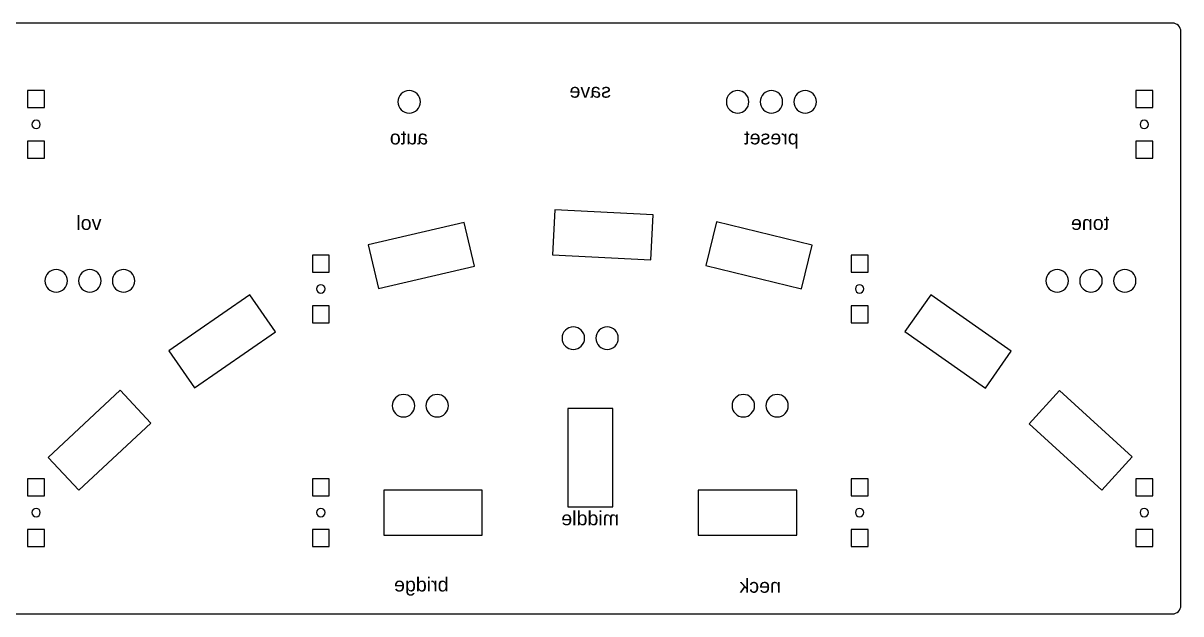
# Model space of a CAD drawing. Header units: millimetres. Extents: x -118 to 1276, y -40 to 612.
# Drawn here: x 863.9 to 1275.5, y -39.6 to 170.4 of the extents above; entities that cross this region are included whole.
import ezdxf
from ezdxf.enums import TextEntityAlignment as Align

# ---------------------------------------------------------------- set-up
doc = ezdxf.new("R2010")
doc.units = ezdxf.units.MM
doc.layers.add('Holes', color=1, linetype='Continuous')
doc.layers.add('text', color=5, linetype='Continuous')
doc.styles.get("Standard").update_dxf_attribs({"font": 'Arial.ttf'})

# ---------------------------------------------------------------- blocks, each defined once
blk = doc.blocks.new('footswitch')
blk.add_lwpolyline([(-22, -8), (-22, 8), (13, 8), (13, -8)], close=True)
blk = doc.blocks.new('Square hole unit')
for points in [[(-3, 6), (-3, 12), (3, 12), (3, 6)], [(-3, -12), (-3, -6), (3, -6), (3, -12)]]:
    blk.add_lwpolyline(points, close=True)
blk.add_circle((0, 0), 1.5)
blk = doc.blocks.new('Top Panel')
blk.add_lwpolyline([(0, -102), (0, 102, -0.414214), (3, 105), (417, 105, -0.414214), (420, 102), (420, -102, -0.414214), (417, -105), (3, -105, -0.414214)], format="xyb", close=True)
at = {"layer": 'Holes'}
for centre in [(133.58, 77), (145.58, 77), (157.58, 77), (274.39, 77), (19.95, 13.39), (31.95, 13.39), (43.95, 13.39), (375.89, 13.39), (387.89, 13.39), (399.89, 13.39), (204, -7), (216, -7), (143.56, -31), (155.56, -31), (264.38, -31), (276.38, -31)]:
    blk.add_circle(centre, 4, dxfattribs=at)
for name, p in [('Square hole unit', (13, 69.01)), ('Square hole unit', (407, 69.01)), ('Square hole unit', (114.23, 10.51)), ('Square hole unit', (305.77, 10.51)), ('Square hole unit', (13, -69)), ('Square hole unit', (114.23, -69)), ('Square hole unit', (305.77, -69)), ('footswitch', (270.38, -69))]:
    blk.add_blockref(name, p, dxfattribs=at)
for name, p, rotation in [('footswitch', (210, 30), 2.910252467942109), ('footswitch', (145.57, 21.38), 193.6154682171589), ('footswitch', (274.43, 21.38), 346.8394289291243), ('footswitch', (82.88, -5.56), 35.03029679330285), ('footswitch', (337.12, -5.56), 145.3265400603496), ('footswitch', (32.28, -46.36), 222.3107123020829), ('footswitch', (387.72, -46.36), 316.9130660732229), ('footswitch', (210, -45), 90), ('Square hole unit', (407, -69.01), 180), ('footswitch', (149.56, -69), 180)]:
    blk.add_blockref(name, p, dxfattribs=dict(at, rotation=rotation))
at = {"layer": 'text'}
for s, p in [('save', (210, 77)), ('preset', (145.57, 60.39)), ('auto', (274.43, 60.39)), ('tone', (32.28, 30)), ('vol', (388.22, 30)), ('middle', (210, -75)), ('neck', (149.56, -99)), ('bridge', (270.05, -98.55))]:
    blk.add_text(s, height=5, dxfattribs=at).set_placement(p, align=Align.BOTTOM_CENTER)

msp = doc.modelspace()

# ---------------------------------------------------------------- block references
at = {"xscale": -1}
msp.add_blockref('Top Panel', (1275.51, 65.36), dxfattribs=at)

doc.saveas('drawing.dxf')
